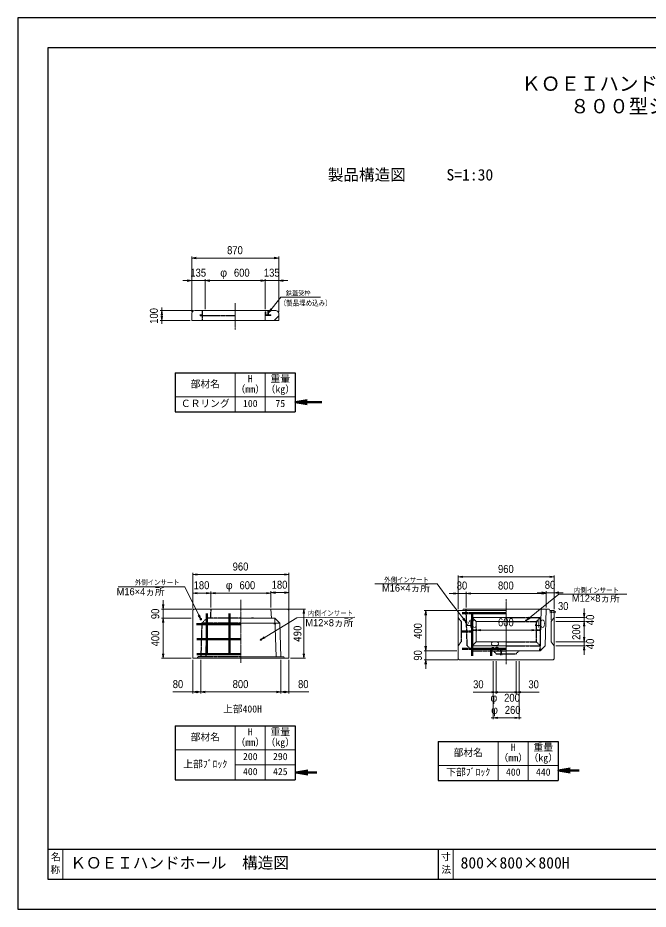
# Model space of a CAD drawing. Units: millimetres, scale not verified. Extents: x -210 to 210, y -148 to 148.
# Drawn here: x -210 to 0, y -148.5 to 148.5 of the extents above; entities that cross this region are included whole.
import ezdxf
from ezdxf.enums import TextEntityAlignment as Align

# ---------------------------------------------------------------- set-up
doc = ezdxf.new("R2010")
doc.units = ezdxf.units.MM
doc.linetypes.add('USER1', pattern=[12.95, 6.35, -3.175, 0.25, -3.175])
doc.linetypes.add('USER2', pattern=[4.7625, 3.175, -1.5875])
doc.layers.add('0-0', color=7, linetype='Continuous')
for name, color, linetype, lineweight in [('0-1_0', 9, 'Continuous', 25), ('0-2_dims', 2, 'Continuous', 13), ('0-3_pen1実線', 4, 'Continuous', 13), ('0-4_pen2実線', 3, 'Continuous', 13), ('0-5_pen3実線', 7, 'Continuous', 18), ('0-6_pen4実線', 6, 'Continuous', 25), ('0-7_pen1一点', 4, 'USER1', 13), ('0-8_pen2破線', 3, 'USER2', 25), ('0-9_鉄筋１', 7, 'Continuous', 50), ('0-A_鉄筋２', 7, 'Continuous', 50), ('0-C_鉄筋', 7, 'Continuous', 50)]:
    doc.layers.add(name, color=color, linetype=linetype, lineweight=lineweight)
doc.styles.add('ＭＳ ゴシック', font='')
doc.styles.add('ＭＳ Ｐゴシック', font='')
doc.styles.get('ＭＳ ゴシック').set_extended_font_data('MS Gothic')
doc.styles.get('ＭＳ Ｐゴシック').set_extended_font_data('MS PGothic')

# ---------------------------------------------------------------- blocks, each defined once
blk = doc.blocks.new('部分図 1')
at = {"layer": '0-1_0'}
blk.add_lwpolyline([(0, 0), (12600, 0), (12600, 8910), (0, 8910)], close=True, dxfattribs=at)
at = {"layer": '0-2_dims'}
for p, q in [((1738.43, 5968.44), (1738.43, 6523.39)), ((1738.43, 6508.39), (2608.43, 6508.39)), ((2608.43, 5983.44), (2608.43, 6523.39)), ((1738.43, 6283.39), (1648.43, 6283.39)), ((1738.43, 5968.44), (1738.43, 6298.39)), ((1873.43, 6283.39), (1738.43, 6283.39)), ((1873.43, 5998.44), (1873.43, 6298.39)), ((1873.43, 5998.44), (1873.43, 6298.39)), ((1873.43, 6283.39), (2473.43, 6283.39)), ((1873.43, 6283.39), (1963.43, 6283.39)), ((2473.43, 6283.39), (2383.43, 6283.39)), ((2473.43, 5998.44), (2473.43, 6298.39)), ((2473.43, 5998.44), (2473.43, 6298.39)), ((2473.43, 6283.39), (2608.43, 6283.39)), ((2608.43, 5968.44), (2608.43, 6298.39)), ((2608.43, 6283.39), (2698.43, 6283.39)), ((1753.43, 5983.44), (1423.48, 5983.44)), ((1438.48, 5983.44), (1438.48, 6015.26)), ((1438.48, 5983.44), (1438.48, 5883.44)), ((1723.43, 5883.44), (1423.48, 5883.44)), ((1438.48, 5883.44), (1438.48, 5851.63)), ((1749, 3004), (1749, 3361)), ((2709, 3346), (1749, 3346)), ((2709, 3004), (2709, 3361)), ((4401, 2999), (4401, 3337)), ((5361, 3322), (4401, 3322)), ((5361, 2999), (5361, 3337)), ((1749, 3004), (1749, 3174.26)), ((1929, 3159.26), (1749, 3159.26)), ((1929, 3014), (1929, 3174.26)), ((1929, 3014), (1929, 3174.26)), ((1929, 3159.26), (2529, 3159.26)), ((2529, 3014), (2529, 3179.26)), ((2529, 3014), (2529, 3174.26)), ((2529, 3164.26), (2709, 3164.26)), ((2709, 3004), (2709, 3179.26)), ((4401, 3156.17), (4311, 3156.17)), ((4401, 2999), (4401, 3171.17)), ((4401, 3156.17), (4481, 3156.17)), ((4481, 3014), (4481, 3171.17)), ((4481, 3014), (4481, 3171.17)), ((4481, 3156.17), (4571, 3156.17)), ((4481, 3156.17), (5281, 3156.17)), ((5281, 3163.67), (5191, 3163.67)), ((5281, 3014), (5281, 3178.67)), ((5281, 3014), (5281, 3171.17)), ((5281, 3163.67), (5361, 3163.67)), ((5361, 2999), (5361, 3178.67)), ((5361, 3163.67), (5451, 3163.67)), ((1452.3, 2999), (1452.3, 3089)), ((1744, 2999), (1437.3, 2999)), ((1452.3, 2909), (1452.3, 2999)), ((4386, 2984), (4062, 2984)), ((4077, 2584), (4077, 2984)), ((5331, 2889), (5331, 2983.11)), ((5331, 2968.11), (5361, 2968.11)), ((5361, 2929), (5361, 2983.11)), ((5659.74, 2914), (5659.74, 3004)), ((1734, 2909), (1437.3, 2909)), ((1734, 2909), (1437.3, 2909)), ((1452.3, 2909), (1452.3, 2509)), ((1452.3, 2909), (1452.3, 2819)), ((5376, 2914), (5674.74, 2914)), ((5376, 2874), (5674.74, 2874)), ((5376, 2874), (5674.74, 2874)), ((5659.74, 2874), (5659.74, 2914)), ((5659.74, 2874), (5659.74, 2784)), ((5659.74, 2874), (5659.74, 2674)), ((4541, 2789), (4541, 2804)), ((4581, 2789), (4541, 2789)), ((4581, 2789), (4581, 2804)), ((4581, 2789), (5181, 2789)), ((4581, 2789), (4581, 2774)), ((5181, 2789), (5181, 2804)), ((5181, 2789), (5181, 2804)), ((5181, 2789), (5221, 2789)), ((5221, 2789), (5221, 2804)), ((5659.74, 2674), (5659.74, 2764)), ((4077, 2584), (4077, 2674)), ((5376, 2674), (5674.74, 2674)), ((5376, 2674), (5674.74, 2674)), ((5659.74, 2674), (5659.74, 2634)), ((4386, 2584), (4062, 2584)), ((4386, 2584), (4062, 2584)), ((4077, 2584), (4077, 2494)), ((4831, 2584), (4816, 2584)), ((4831, 2554), (4831, 2584)), ((5376, 2634), (5674.74, 2634)), ((5659.74, 2634), (5659.74, 2544)), ((1734, 2509), (1437.3, 2509)), ((4831, 2554), (4816, 2554)), ((1749, 2494), (1749, 2156)), ((1829, 2494), (1829, 2156)), ((1829, 2494), (1829, 2156)), ((2629, 2494), (2629, 2156)), ((2629, 2494), (2629, 2156)), ((2709, 2494), (2709, 2156)), ((4396, 2494), (4062, 2494)), ((4077, 2494), (4077, 2404)), ((4751, 2479), (4751, 2154)), ((4751, 2479), (4751, 1898)), ((4781, 2479), (4781, 2154)), ((4781, 2479), (4781, 2154)), ((4981, 2479), (4981, 2154)), ((4981, 2479), (4981, 2154)), ((5011, 2479), (5011, 2154)), ((5011, 2479), (5011, 1898)), ((1829, 2171), (2629, 2171)), ((4781, 2169), (4691, 2169)), ((4781, 2169), (4981, 2169)), ((4981, 2169), (5071, 2169)), ((4751, 1913), (4731, 1913)), ((4751, 1913), (5011, 1913)), ((5011, 1913), (5031, 1913))]:
    blk.add_line(p, q, dxfattribs=at)
at = {"layer": '0-2_dims', "lineweight": 18}
for p, q in [((2674.44, 6116.8), (3025.91, 6116.8)), ((1623.69, 3220.7), (1002.22, 3220.7)), ((4190.3, 3251.57), (3568.83, 3251.57)), ((5469.17, 3147.67), (6085.64, 3147.67)), ((2695, 2999), (2874, 2999)), ((2859, 2999), (2859, 2509)), ((2724, 2509), (2874, 2509))]:
    blk.add_line(p, q, dxfattribs=at)
at = {"layer": '0-2_dims', "lineweight": 50}
for p, q in [((2773.43, 5069.21), (3040, 5069.21)), ((2779.41, 1367), (2988.79, 1367)), ((5401.61, 1384.88), (5611, 1384.88))]:
    blk.add_line(p, q, dxfattribs=at)
at = {"layer": '0-2_dims'}
for points in [[(1783.43, 6515.89), (1738.43, 6508.39), (1783.43, 6500.89)], [(2563.43, 6500.89), (2608.43, 6508.39), (2563.43, 6515.89)], [(1693.43, 6275.89), (1738.43, 6283.39), (1693.43, 6290.89)], [(1918.43, 6290.89), (1873.43, 6283.39), (1918.43, 6275.89)], [(1918.43, 6290.89), (1873.43, 6283.39), (1918.43, 6275.89)], [(2428.43, 6275.89), (2473.43, 6283.39), (2428.43, 6290.89)], [(2428.43, 6275.89), (2473.43, 6283.39), (2428.43, 6290.89)], [(2653.43, 6290.89), (2608.43, 6283.39), (2653.43, 6275.89)], [(2505.43, 5961.44), (2629.44, 6116.8), (2674.44, 6116.8)], [(1445.98, 5938.44), (1438.48, 5983.44), (1430.98, 5938.44)], [(2527.64, 6001.29), (2505.43, 5961.44), (2539.36, 5991.93)], [(1430.98, 5928.44), (1438.48, 5883.44), (1445.98, 5928.44)], [(1794, 3353.5), (1749, 3346), (1794, 3338.5)], [(2664, 3338.5), (2709, 3346), (2664, 3353.5)], [(4446, 3329.5), (4401, 3322), (4446, 3314.5)], [(5316, 3314.5), (5361, 3322), (5316, 3329.5)], [(1829, 2899), (1668.69, 3220.7), (1623.69, 3220.7)], [(4481, 2869), (4308.47, 3091.53), (4190.3, 3251.57)], [(1794, 3166.76), (1749, 3159.26), (1794, 3151.76)], [(1884, 3151.76), (1929, 3159.26), (1884, 3166.76)], [(1974, 3166.76), (1929, 3159.26), (1974, 3151.76)], [(2484, 3151.76), (2529, 3159.26), (2484, 3166.76)], [(2574, 3171.76), (2529, 3164.26), (2574, 3156.76)], [(2664, 3156.76), (2709, 3164.26), (2664, 3171.76)], [(4356, 3148.67), (4401, 3156.17), (4356, 3163.67)], [(4526, 3163.67), (4481, 3156.17), (4526, 3148.67)], [(4526, 3163.67), (4481, 3156.17), (4526, 3148.67)], [(5081, 2884), (5407.21, 3147.67), (5469.17, 3147.67)], [(5236, 3156.17), (5281, 3163.67), (5236, 3171.17)], [(5236, 3148.67), (5281, 3156.17), (5236, 3163.67)], [(5406, 3171.17), (5361, 3163.67), (5406, 3156.17)], [(1444.8, 3044), (1452.3, 2999), (1459.8, 3044)], [(1802.22, 2935.93), (1829, 2899), (1815.64, 2942.62)], [(4084.5, 2939), (4077, 2984), (4069.5, 2939)], [(5316, 2960.61), (5361, 2968.11), (5316, 2975.61)], [(5376, 2975.61), (5331, 2968.11), (5376, 2960.61)], [(5652.24, 2959), (5659.74, 2914), (5667.24, 2959)], [(1459.8, 2864), (1452.3, 2909), (1444.8, 2864)], [(1459.8, 2864), (1452.3, 2909), (1444.8, 2864)], [(2429, 2694), (2788.88, 2913.23), (3367, 2918.41)], [(4447.5, 2899.97), (4481, 2869), (4459.35, 2909.16)], [(5111.28, 2918.12), (5081, 2884), (5120.71, 2906.45)], [(5667.24, 2829), (5659.74, 2874), (5652.24, 2829)], [(5667.24, 2829), (5659.74, 2874), (5652.24, 2829)], [(4536, 2781.5), (4581, 2789), (4536, 2796.5)], [(4586, 2796.5), (4541, 2789), (4586, 2781.5)], [(4626, 2796.5), (4581, 2789), (4626, 2781.5)], [(5136, 2781.5), (5181, 2789), (5136, 2796.5)], [(5176, 2781.5), (5221, 2789), (5176, 2796.5)], [(5226, 2796.5), (5181, 2789), (5226, 2781.5)], [(2463.53, 2723.82), (2429, 2694), (2471.33, 2711.01)], [(5652.24, 2719), (5659.74, 2674), (5667.24, 2719)], [(5652.24, 2719), (5659.74, 2674), (5667.24, 2719)], [(4069.5, 2629), (4077, 2584), (4084.5, 2629)], [(4069.5, 2629), (4077, 2584), (4084.5, 2629)], [(4823.5, 2599), (4831, 2554), (4838.5, 2599)], [(4838.5, 2539), (4831, 2584), (4823.5, 2539)], [(5667.24, 2589), (5659.74, 2634), (5652.24, 2589)], [(1444.8, 2554), (1452.3, 2509), (1459.8, 2554)], [(4084.5, 2449), (4077, 2494), (4069.5, 2449)], [(1829, 2171), (1749, 2171), (1548.18, 2171)], [(1794, 2178.5), (1749, 2171), (1794, 2163.5)], [(1784, 2163.5), (1829, 2171), (1784, 2178.5)], [(1874, 2178.5), (1829, 2171), (1874, 2163.5)], [(2584, 2163.5), (2629, 2171), (2584, 2178.5)], [(2674, 2178.5), (2629, 2171), (2674, 2163.5)], [(2629, 2171), (2709, 2171), (2909.82, 2171)], [(2664, 2163.5), (2709, 2171), (2664, 2178.5)], [(4781, 2169), (4751, 2169), (4550.18, 2169)], [(4736, 2161.5), (4781, 2169), (4736, 2176.5)], [(4736, 2161.5), (4781, 2169), (4736, 2176.5)], [(4796, 2176.5), (4751, 2169), (4796, 2161.5)], [(4966, 2161.5), (5011, 2169), (4966, 2176.5)], [(5026, 2176.5), (4981, 2169), (5026, 2161.5)], [(5026, 2176.5), (4981, 2169), (5026, 2161.5)], [(4981, 2169), (5011, 2169), (5211.82, 2169)], [(4796, 1920.5), (4751, 1913), (4796, 1905.5)], [(4966, 1905.5), (5011, 1913), (4966, 1920.5)]]:
    blk.add_lwpolyline(points, dxfattribs=at)
at = {"layer": '0-2_dims', "lineweight": 50}
for points in [[(2893.43, 5089.21), (2773.43, 5069.21), (2893.43, 5049.21)], [(2899.41, 1387), (2779.41, 1367), (2899.41, 1347)], [(5521.61, 1404.88), (5401.61, 1384.88), (5521.61, 1364.88)]]:
    blk.add_lwpolyline(points, dxfattribs=at)
at = {"layer": '0-2_dims', "lineweight": 18}
for points in [[(2866.5, 2954), (2859, 2999), (2851.5, 2954)], [(2851.5, 2554), (2859, 2509), (2866.5, 2554)]]:
    blk.add_lwpolyline(points, dxfattribs=at)
at = {"layer": '0-3_pen1実線'}
for p, q in [((2505.43, 5962.47), (2526.4, 5983.44)), ((2473.43, 5930.47), (2476.4, 5933.44)), ((2561.11, 5883.44), (2608.43, 5930.76))]:
    blk.add_line(p, q, dxfattribs=at)
at = {"layer": '0-4_pen2実線'}
for p, q in [((2473.43, 5970.94), (2479.43, 5970.94)), ((2473.43, 5970.94), (2473.43, 5933.44)), ((2499.43, 5983.44), (2499.43, 5939.44)), ((2505.43, 5983.44), (2505.43, 5939.44)), ((2473.43, 5933.44), (2473.43, 5883.44)), ((2529.43, 5933.44), (2473.43, 5933.44)), ((2499.43, 5939.44), (2479.43, 5939.44)), ((2529.43, 5939.44), (2505.43, 5939.44)), ((2529.43, 5939.44), (2529.43, 5933.44))]:
    blk.add_line(p, q, dxfattribs=at)
at = {"layer": '0-4_pen2実線', "linetype": 'USER2'}
blk.add_line((2479.43, 5970.94), (2479.43, 5939.44), dxfattribs=at)
at = {"layer": '0-4_pen2実線'}
for centre, radius in [((1829, 2899), 8), ((1829, 2899), 8), ((4481, 2869), 8), ((5081, 2884), 6), ((2429, 2694), 6)]:
    blk.add_circle(centre, radius, dxfattribs=at)
at = {"layer": '0-5_pen3実線'}
for p, q in [((1768.43, 5983.44), (2578.43, 5983.44)), ((1738.43, 5953.44), (1738.43, 5883.44)), ((1738.43, 5883.44), (2608.43, 5883.44)), ((2608.43, 5953.44), (2608.43, 5883.44)), ((2173.43, 5361.71), (2173.43, 4971.71)), ((2473.43, 5361.71), (2473.43, 4971.71)), ((1573.43, 5121.71), (2773.43, 5121.71)), ((1749, 2989), (1759, 2999)), ((1749, 2989), (1749, 2509)), ((2699, 2999), (1759, 2999)), ((2534, 2909), (2529, 2999)), ((2709, 2989), (2699, 2999)), ((2709, 2509), (2709, 2989)), ((4401, 2984), (4401, 2504)), ((4881, 2984), (4401, 2984)), ((4451, 2999), (4446, 2984)), ((4451, 2999), (4446, 2984)), ((4881, 2999), (4451, 2999)), ((4881, 2999), (5311, 2999)), ((5232.08, 2999), (5221, 2584)), ((5281, 2999), (5271, 2634)), ((5311, 2999), (5316, 2984)), ((5311, 2999), (5316, 2984)), ((5361, 2984), (5316, 2984)), ((5361, 2984), (5316, 2984)), ((5361, 2504), (5361, 2984)), ((2569, 2909), (2229, 2909)), ((2619, 2859), (2229, 2859)), ((2569, 2909), (2619, 2859)), ((2569, 2909), (2580.49, 2524)), ((2619, 2859), (2629, 2524)), ((4541, 2914), (4541, 2634)), ((4541, 2914), (4581, 2874)), ((4881, 2914), (4541, 2914)), ((4581, 2874), (4581, 2674)), ((4581, 2874), (4881, 2874)), ((5361, 2914), (5331, 2874)), ((4581, 2674), (4541, 2634)), ((4581, 2674), (4881, 2674)), ((4541, 2634), (4881, 2634)), ((4881, 2584), (5221, 2584)), ((4881, 2584), (5221, 2584)), ((5271, 2634), (5221, 2584)), ((2709, 2509), (1749, 2509)), ((2659, 2524), (2229, 2524)), ((2659, 2524), (2664, 2509)), ((4401, 2504), (4411, 2494)), ((5361, 2504), (5351, 2494)), ((4411, 2494), (5351, 2494)), ((2173.43, 1832.38), (2173.43, 1292.38)), ((2473.43, 1832.38), (2473.43, 1292.38)), ((4801.61, 1677.38), (4801.61, 1287.38)), ((5101.61, 1677.38), (5101.61, 1287.38)), ((1573.43, 1592.38), (2773.43, 1592.38)), ((2173.43, 1442.38), (2773.43, 1442.38)), ((4201.61, 1437.38), (5401.61, 1437.38)), ((450, 600), (450, 300)), ((4350, 600), (4350, 300))]:
    blk.add_line(p, q, dxfattribs=at)
blk.add_lwpolyline([(5331, 2874), (5331, 2674), (5361, 2634)], dxfattribs=at)
for centre, start, end in [((1768.43, 5953.44), 90, 180), ((2578.43, 5953.44), 0, 90)]:
    blk.add_arc(centre, 30, start, end, dxfattribs=at)
at = {"layer": '0-6_pen4実線'}
for p, q in [((1573.43, 5361.71), (2773.43, 5361.71)), ((1573.43, 5361.71), (1573.43, 4971.71)), ((2773.43, 5361.71), (2773.43, 4971.71)), ((1573.43, 4971.71), (2773.43, 4971.71)), ((1573.43, 1832.38), (2773.43, 1832.38)), ((1573.43, 1832.38), (1573.43, 1292.38)), ((2773.43, 1832.38), (2773.43, 1292.38)), ((4201.61, 1677.38), (5401.61, 1677.38)), ((4201.61, 1677.38), (4201.61, 1287.38)), ((5401.61, 1677.38), (5401.61, 1287.38)), ((1573.43, 1292.38), (2773.43, 1292.38)), ((4201.61, 1287.38), (5401.61, 1287.38)), ((300, 600), (12300, 600)), ((4200, 600), (4200, 300))]:
    blk.add_line(p, q, dxfattribs=at)
blk.add_lwpolyline([(300, 300), (12300, 300), (12300, 8610), (300, 8610)], close=True, dxfattribs=at)
at = {"layer": '0-7_pen1一点'}
for p, q in [((2173.43, 6057.52), (2173.43, 5789.89)), ((2229, 2462), (2229, 3092.67)), ((4881, 3099), (4881, 2448.58))]:
    blk.add_line(p, q, dxfattribs=at)
at = {"layer": '0-8_pen2破線'}
for p, q in [((1841.43, 5983.44), (1841.43, 5883.44)), ((1817.43, 5939.44), (1841.43, 5939.44)), ((1817.43, 5939.44), (1817.43, 5933.44)), ((1817.43, 5933.44), (2173.43, 5933.44)), ((1929, 2999), (1924, 2909)), ((1839, 2859), (1829, 2524)), ((1839, 2859), (1889, 2909)), ((1839, 2859), (1889, 2909)), ((2229, 2859), (1839, 2859)), ((1889, 2909), (1877.52, 2524.34)), ((2229, 2909), (1889, 2909)), ((4401, 2914), (4431, 2874)), ((4431, 2874), (4431, 2674)), ((4881, 2914), (5221, 2914)), ((4881, 2874), (5181, 2874)), ((5221, 2914), (5181, 2874)), ((5181, 2874), (5181, 2674)), ((5221, 2914), (5221, 2634)), ((4431, 2674), (4401, 2634)), ((4881, 2674), (5181, 2674)), ((5181, 2674), (5221, 2634)), ((4541, 2584), (4881, 2584)), ((4781, 2554), (4751, 2584)), ((4881, 2634), (5221, 2634)), ((4981, 2554), (5011, 2584)), ((1799, 2524), (1794, 2509)), ((2229, 2524), (1799, 2524)), ((4781, 2554), (4981, 2554))]:
    blk.add_line(p, q, dxfattribs=at)
blk.add_lwpolyline([(4541, 2584), (4491, 2634), (4481, 2999)], dxfattribs=at)
at = {"layer": '0-9_鉄筋１', "linetype": 'USER2'}
for p, q in [((4441, 2959), (4541, 2959)), ((4441, 2774), (4551, 2774)), ((4441, 2604), (4541, 2604)), ((5221.53, 2604), (5221, 2604))]:
    blk.add_line(p, q, dxfattribs=at)
at = {"layer": '0-9_鉄筋１'}
for p, q in [((4541, 2969), (4541, 2574)), ((4541, 2959), (4881, 2959)), ((2114, 2539), (2114, 2914)), ((2344, 2909), (2344, 2914)), ((4541, 2774), (4551, 2774)), ((4541, 2604), (4881, 2604)), ((4731, 2614), (4731, 2574)), ((5221, 2604), (5221, 2584))]:
    blk.add_line(p, q, dxfattribs=at)
at = {"layer": '0-A_鉄筋２'}
for p, q in [((1889, 2914), (1889, 2954)), ((2114, 2914), (2114, 2954)), ((1887.21, 2849), (1787.21, 2849)), ((2569, 2849), (2570.79, 2849)), ((1889, 2699), (1789, 2699)), ((1889, 2549), (1789, 2549)), ((4541, 2574), (4541, 2534)), ((4731, 2574), (4731, 2534))]:
    blk.add_line(p, q, dxfattribs=at)
at = {"layer": '0-C_鉄筋'}
for p, q in [((1889, 2914), (1889, 2539)), ((2569, 2859), (2569, 2849)), ((1889, 2849), (2229, 2849)), ((1889, 2699), (2229, 2699)), ((1889, 2549), (2229, 2549))]:
    blk.add_line(p, q, dxfattribs=at)
at = {"layer": '0-2_dims', "color": 7, "style": 'ＭＳ Ｐゴシック'}
for s, height, width, p in [('870', 79.98, 0.9, (2091.61, 6523.39)), ('135', 79.98, 0.9, (1724.11, 6298.39)), ('600', 79.98, 0.9, (2159.79, 6298.39)), ('135', 79.98, 0.9, (2459.11, 6298.39)), ('（製品埋め込み）', 54.61, 0.85, (2616.96, 6015.24)), ('960', 79.98, 0.9, (2147.18, 3361)), ('960', 79.98, 0.9, (4799.18, 3337)), ('外側インサート', 50.68, 0.9, (1169.41, 3225.98)), ('外側インサート', 50.68, 0.9, (3661.9, 3251.57)), ('180', 79.98, 0.9, (1757.18, 3174.26)), ('600', 79.98, 0.9, (2215.36, 3174.26)), ('180', 79.98, 0.9, (2537.18, 3179.26)), ('80', 79.98, 0.9, (4386.45, 3171.17)), ('800', 79.98, 0.9, (4799.18, 3171.17)), ('80', 79.98, 0.9, (5266.45, 3178.67)), ('内側インサート', 51.2, 0.9, (5557.53, 3147.67)), ('30', 79.98, 0.9, (5398.24, 2966.07)), ('内側インサート', 51.2, 0.9, (2900.16, 2918.41)), ('40', 79.98, 0.9, (4486.45, 2789.45)), ('600', 79.98, 0.9, (4799.18, 2804)), ('40', 79.98, 0.9, (5166.45, 2789.45)), ('80', 79.98, 0.9, (1548.18, 2186)), ('800', 79.98, 0.9, (2147.18, 2186)), ('80', 79.98, 0.9, (2800.73, 2186)), ('30', 79.98, 0.9, (4550.18, 2184)), ('30', 79.98, 0.9, (5102.73, 2184)), ('200', 79.98, 0.9, (4860.36, 2049.45)), ('260', 79.98, 0.9, (4867.36, 1928))]:
    blk.add_text(s, height=height, dxfattribs=dict(at, width=width)).set_placement(p, align=Align.BOTTOM_LEFT)
for s, height, p in [('φ', 79.98, (2023.43, 6298.39)), ('鉄蓋受枠', 44.11, (2678.73, 6123.34)), ('M16×4ヵ所', 70.81, (987.6, 3117.26)), ('φ', 79.98, (2079, 3174.26)), ('M16×4ヵ所', 70.81, (3639.6, 3153.71)), ('M12×8ヵ所', 70.81, (5537.44, 3051.08)), ('M12×8ヵ所', 70.81, (2873.59, 2806.96)), ('φ', 79.98, (4724, 2049.45)), ('φ', 79.98, (4731, 1928))]:
    blk.add_text(s, height=height, dxfattribs=at).set_placement(p, align=Align.BOTTOM_LEFT)
at = {"layer": '0-2_dims', "color": 7, "style": 'ＭＳ Ｐゴシック', "width": 0.9}
for s, p in [('100', (1423.48, 5851.63)), ('90', (1437.3, 2899.45)), ('40', (5783.83, 2839.45)), ('400', (4062, 2702.18)), ('400', (1437.3, 2627.18)), ('200', (5644.74, 2692.18)), ('30', (4833.05, 2575.34)), ('40', (5783.83, 2599.45)), ('90', (4062, 2484.45))]:
    blk.add_text(s, height=79.98, rotation=90, dxfattribs=at).set_placement(p, align=Align.BOTTOM_LEFT)
at = {"layer": '0-2_dims', "color": 7, "style": 'ＭＳ ゴシック'}
blk.add_text('490', height=80.65, rotation=90, dxfattribs=at).set_placement((2858.5, 2671.5), align=Align.BOTTOM_LEFT)
at = {"layer": '0-5_pen3実線', "style": 'ＭＳ ゴシック'}
for s, height, p in [('\u3000製品構造図\u3000', 114.4, (2941.59, 7249.52)), ('S=1:30', 114.4, (4284.24, 7249.52)), ('重量', 71.47, (2525.95, 5245.47)), ('部材名', 71.47, (1727.2, 5192.97)), ('H', 71.47, (2299.05, 5245.47)), ('（mm）', 71.49, (2177.16, 5140.46)), ('（kg）', 71.49, (2477.16, 5140.46)), ('ＣＲリング', 71.46, (1629.73, 4997.98)), ('100', 71.47, (2250.31, 4997.97)), ('75', 71.44, (2574.7, 4997.99)), ('H', 71.47, (2299.05, 1716.13)), ('重量', 71.47, (2525.95, 1716.14)), ('部材名', 71.47, (1727.2, 1663.64)), ('（mm）', 71.49, (2177.16, 1611.12)), ('（kg）', 71.49, (2477.16, 1611.12)), ('部材名', 71.47, (4355.39, 1508.64)), ('H', 71.47, (4927.24, 1561.13)), ('重量', 71.47, (5154.13, 1561.14)), ('200', 71.47, (2250.31, 1468.64)), ('290', 71.45, (2550.34, 1468.65)), ('（mm）', 71.49, (4805.35, 1456.12)), ('（kg）', 71.49, (5105.35, 1456.12)), ('上部ﾌﾞﾛｯｸ', 71.48, (1654.07, 1393.63)), ('400', 71.46, (2250.32, 1318.65)), ('425', 71.43, (2550.35, 1318.66)), ('下部ﾌﾞﾛｯｸ', 71.48, (4282.25, 1313.63)), ('400', 71.46, (4878.51, 1313.65)), ('440', 71.46, (5178.51, 1313.65)), ('名', 71.47, (330.86, 466.05)), ('ＫＯＥＩハンドホール\u3000構造図', 114.4, (525, 372)), ('寸', 71.38, (4229.1, 466.63)), ('800×800×800H', 114.4, (4425, 372.01)), ('称', 71.43, (325.72, 337.31)), ('法', 71.44, (4232.55, 339.37))]:
    blk.add_text(s, height=height, dxfattribs=at).set_placement(p, align=Align.BOTTOM_LEFT)
at = {"layer": '0-6_pen4実線', "style": 'ＭＳ ゴシック'}
for s, p in [('\u3000ＫＯＥＩハンドホール構造図\u3000', (4837.55, 8137.5)), ('８００型シリーズ', (5520.06, 7912.51))]:
    blk.add_text(s, height=143, dxfattribs=at).set_placement(p, align=Align.BOTTOM_LEFT)
at = {"layer": '0-C_鉄筋', "style": 'ＭＳ ゴシック'}
blk.add_text('上部400H', height=71.11, dxfattribs=at).set_placement((2052, 1944.5), align=Align.BOTTOM_LEFT)

msp = doc.modelspace()

# ---------------------------------------------------------------- block references
at = {"layer": '0-0', "xscale": 0.0333333, "yscale": 0.0333333}
msp.add_blockref('部分図 1', (-210, -148.5), dxfattribs=at)

doc.saveas('drawing.dxf')
